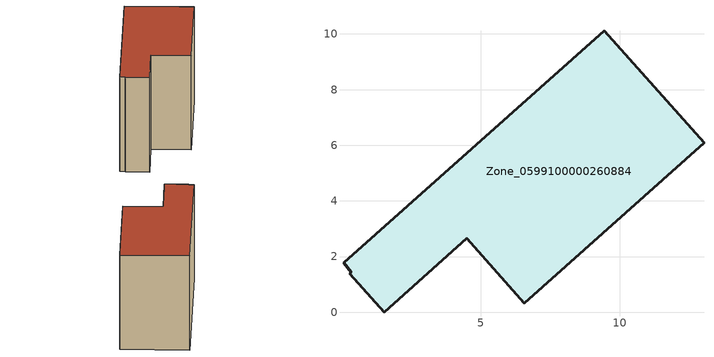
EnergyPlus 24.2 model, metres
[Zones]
Zone_0599100000260884
 floor ground (C_G): 6.57,0.33 4.5,2.65 1.53,0 0.29,1.39 0.34,1.43 0.07,1.77 9.43,10.11 13.02,6.09 z0
 wall outside (C_F): 4.5,2.65 6.57,0.33 13.02,6.09 9.43,10.11 0.07,1.77 0.34,1.43 0.29,1.39 1.53,0 4.5,2.65 z0:8.01
 roof outside (C_R): 0.07,1.77 0.34,1.43 0.29,1.39 1.53,0 4.5,2.65 6.57,0.33 13.02,6.09 9.43,10.11 z8.01
[BUILDING]
Pand.0599100000260884: North Axis=0; Terrain=City; Loads Convergence Tolerance Value=0.04; Temperature Convergence Tolerance Value=0.4; Solar Distribution=FullExterior; Maximum Number of Warmup Days=25; Minimum Number of Warmup Days=1
[Site:Location]
Rotterdam.The.Hague.AP_ZH_NLD Design_Conditions: Latitude=51.96; Longitude=4.45; Time Zone=1; Elevation=-4.5
[SITE:GROUNDTEMPERATURE:BUILDINGSURFACE]
18, 18, 18, 18, 18, 18, 18, 18, 18, 18, 18, 18
[MATERIAL] Thermal Absorptance=0.9; Solar Absorptance=0.7; Visible Absorptance=0.7
Name | Roughness | Thickness | Conductivity | Density | Specific Heat
G.TI.1975-1991 | MediumSmooth | 0.15 | 0.288461 | 540 | 1210
F.TI.1975-1991 | Rough | 0.3 | 0.230769 | 1920 | 840
R.TI.1975-1991 | MediumRough | 0.2 | 0.153846 | 1500 | 1000
[CONSTRUCTION]
C_G: G.TI.1975-1991
C_F: F.TI.1975-1991
C_R: R.TI.1975-1991
[ZONE]
Zone_0599100000260884: Type=1; Multiplier=1; Ceiling Height=Autocalculate; Volume=Autocalculate; Floor Area=autocalculate; Part of Total Floor Area=Yes
[ZONEINFILTRATION:DESIGNFLOWRATE]
Infil_Zone_0599100000260884: Zone or ZoneList or Space or SpaceList=Zone_0599100000260884; Schedule=AlwaysOn; Design Flow Rate Calculation Method=Flow/Area; Flow Rate per Floor Area=0.003; Constant Term Coefficient=1; Temperature Term Coefficient=0; Velocity Term Coefficient=0; Velocity Squared Term Coefficient=0
[HVACTEMPLATE:ZONE:IDEALLOADSAIRSYSTEM]
Zone_0599100000260884: Maximum Heating Supply Air Temperature=50; Minimum Cooling Supply Air Temperature=13; Maximum Heating Supply Air Humidity Ratio=0.0156; Minimum Cooling Supply Air Humidity Ratio=0.0077; Heating Limit=NoLimit; Cooling Limit=NoLimit; Dehumidification Control Type=ConstantSensibleHeatRatio; Cooling Sensible Heat Ratio=0.7; Dehumidification Setpoint=60; Humidification Control Type=None; Humidification Setpoint=30; Outdoor Air Method=None; Outdoor Air Flow Rate per Person=0.00944; Outdoor Air Flow Rate per Zone Floor Area=0; Outdoor Air Flow Rate per Zone=0; Demand Controlled Ventilation Type=None; Outdoor Air Economizer Type=NoEconomizer; Heat Recovery Type=None; Sensible Heat Recovery Effectiveness=0.7; Latent Heat Recovery Effectiveness=0.65
[ZONECONTROL:THERMOSTAT]
ThermostatControl_Zone_0599100000260884: Zone or ZoneList=Zone_0599100000260884; Control Type Schedule=DualSetpointControlType; Control 1=Thermostat_Zone_0599100000260884; Temperature Difference Between Cutout And Setpoint=0
[THERMOSTATSETPOINT:DUALSETPOINT]
Thermostat_Zone_0599100000260884: Heating Setpoint Temperature Schedule=HeatingSetpoint_Zone_0599100000260884; Cooling Setpoint Temperature Schedule=CoolingSetpoint_Zone_0599100000260884
[SCHEDULE:COMPACT]
HeatingSetpoint_Zone_0599100000260884: Through: 12/31, For: AllDays, Until: 24:00, 21
CoolingSetpoint_Zone_0599100000260884: Through: 12/31, For: AllDays, Until: 24:00, 24
DualSetpointControlType: Through: 12/31, For: AllDays, Until: 24:00, 4
AlwaysOn: Through: 12/31, For: AllDays, Until: 24:00, 1
